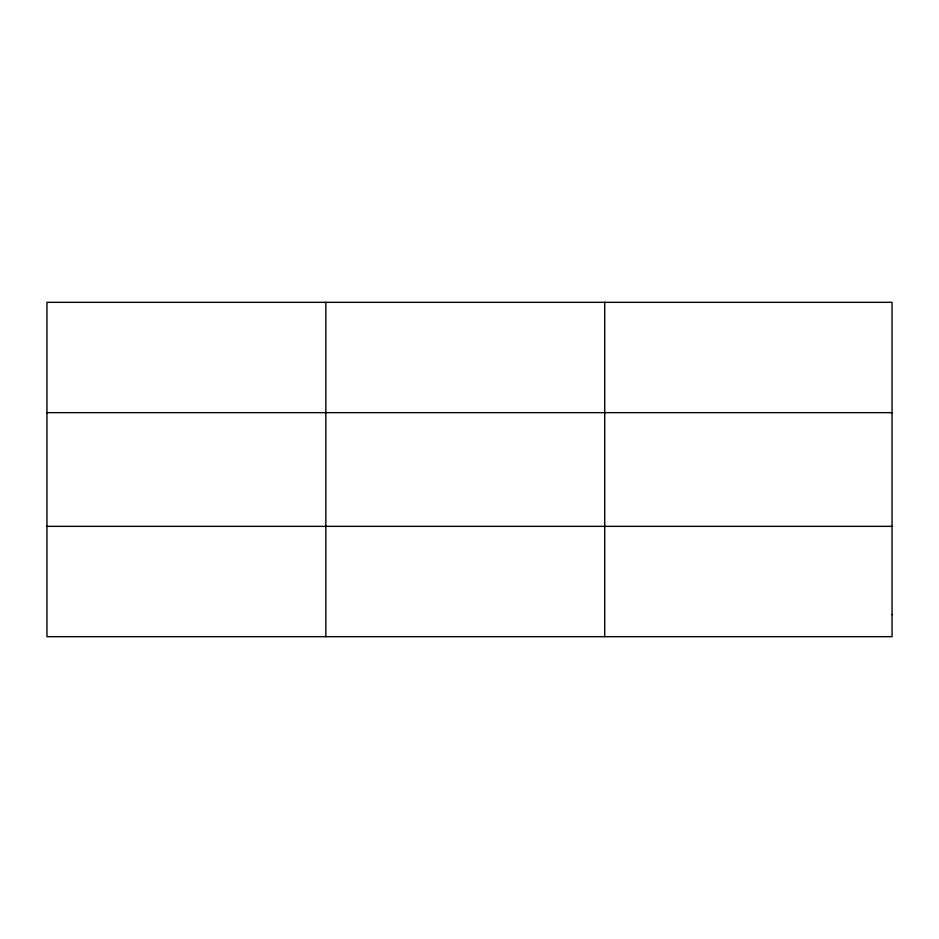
<?xml version="1.0" encoding="UTF-8"?>
<svg xmlns="http://www.w3.org/2000/svg" width="939" height="939" viewBox="0 0 939 939"><rect width="100%" height="100%" fill="white"/><g stroke="black" fill="none" stroke-linecap="round" stroke-linejoin="round"><path stroke-width="1.41" d="M325.833 302.323L325.833 636.677M604.716 302.323L604.716 636.677M46.95 412.655L892.05 412.655M46.95 526.345L892.05 526.345M892.05 614.611L892.05 636.677L46.95 636.677L46.95 302.323L892.05 302.323L892.05 614.611"/></g></svg>
